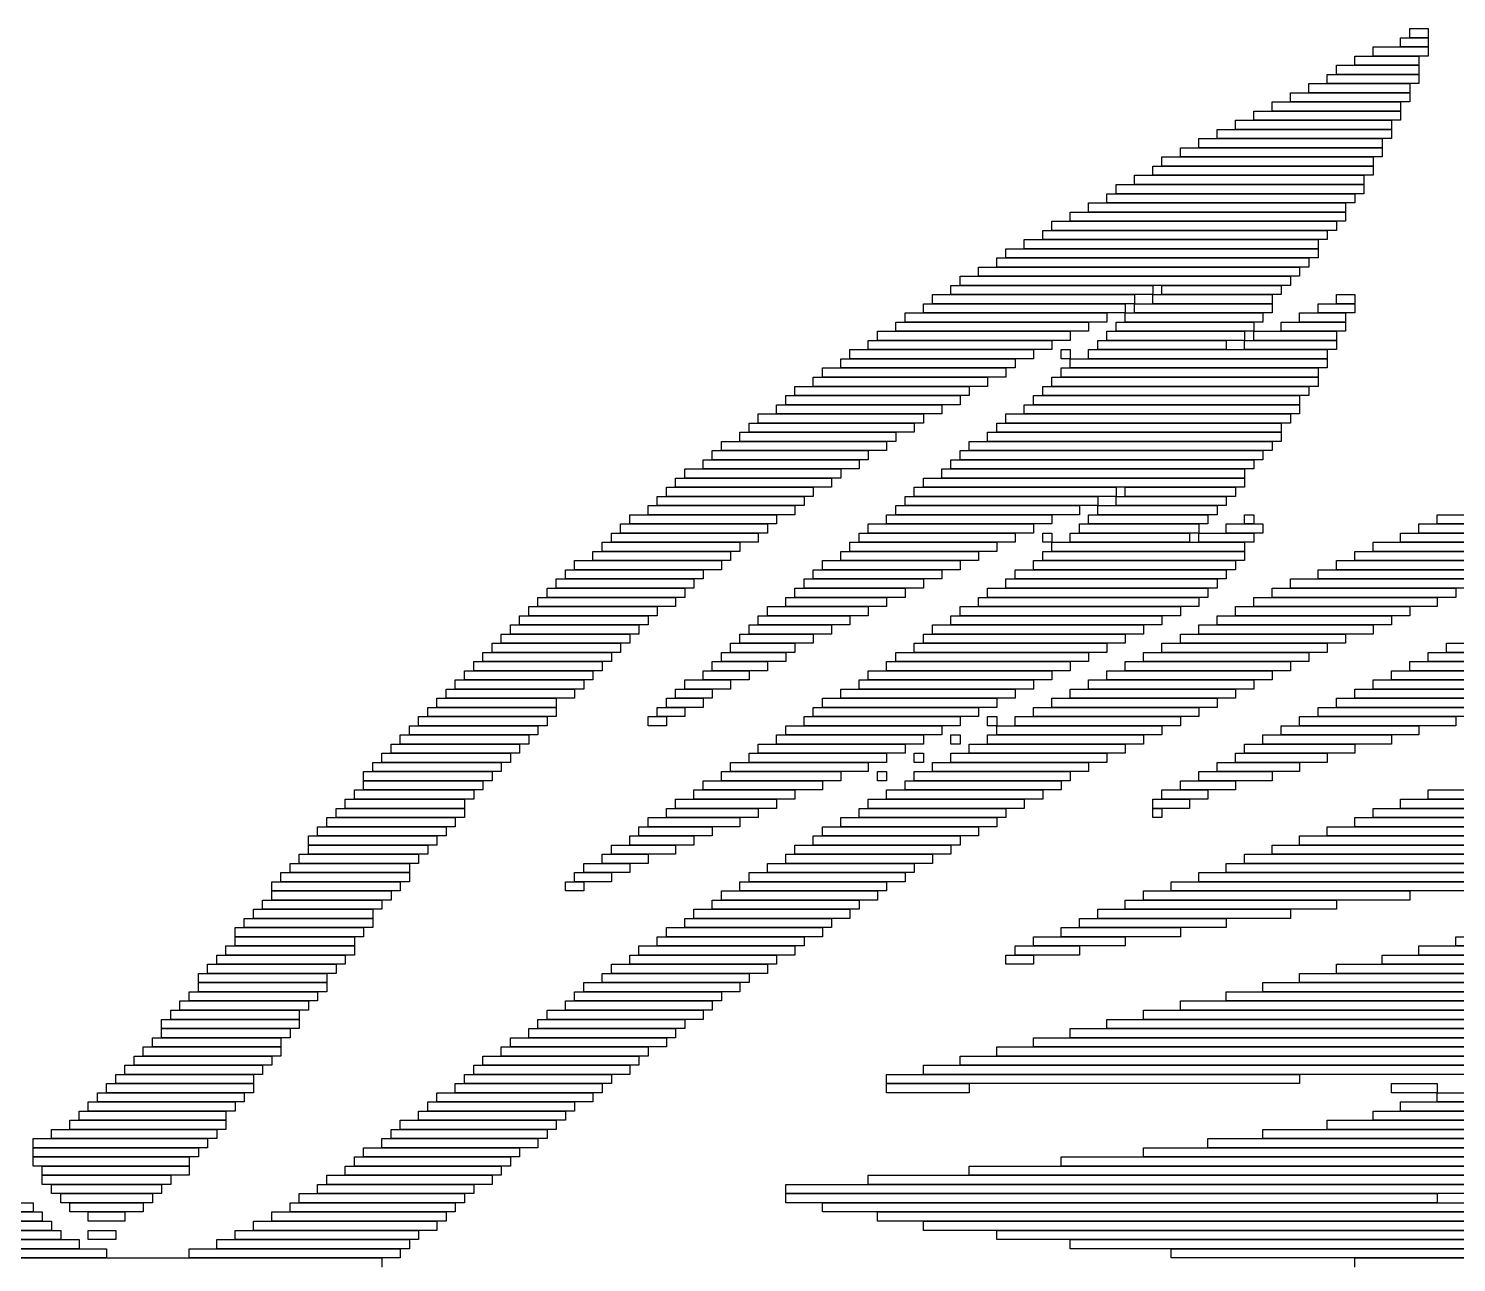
# Model space of a CAD drawing. Extents: x 309 to 714, y 307 to 718.
# Drawn here: x 480.5 to 636.1, y 583.5 to 718 of the extents above; entities that cross this region are included whole.
import ezdxf

# ---------------------------------------------------------------- set-up
doc = ezdxf.new("R2010")
doc.units = 0

msp = doc.modelspace()

# ---------------------------------------------------------------- linework, layer by layer
for p, q in [((631, 718), (633, 718)), ((631, 717), (631, 718)), ((633, 718), (633, 717)), ((627, 716), (633, 716)), ((627, 715), (627, 716)), ((630, 717), (633, 717)), ((630, 716), (630, 717)), ((633, 716), (630, 716)), ((633, 717), (631, 717)), ((633, 717), (633, 716)), ((633, 716), (633, 715)), ((625, 715), (632, 715)), ((625, 714), (625, 715)), ((633, 715), (627, 715)), ((632, 715), (632, 714)), ((622, 713), (632, 713)), ((622, 712), (622, 713)), ((623, 714), (632, 714)), ((623, 713), (623, 714)), ((632, 713), (623, 713)), ((632, 714), (625, 714)), ((632, 714), (632, 713)), ((632, 713), (632, 712)), ((620, 712), (631, 712)), ((620, 711), (620, 712)), ((632, 712), (622, 712)), ((631, 712), (631, 711)), ((616, 710), (630, 710)), ((616, 709), (616, 710)), ((618, 711), (631, 711)), ((618, 710), (618, 711)), ((631, 710), (618, 710)), ((631, 711), (620, 711)), ((630, 710), (630, 709)), ((631, 711), (631, 710)), ((612, 708), (629, 708)), ((612, 707), (612, 708)), ((614, 709), (630, 709)), ((614, 708), (614, 709)), ((630, 708), (614, 708)), ((630, 709), (616, 709)), ((629, 708), (629, 707)), ((630, 709), (630, 708)), ((610, 707), (629, 707)), ((610, 706), (610, 707)), ((629, 707), (612, 707)), ((629, 707), (629, 706)), ((606, 705), (628, 705)), ((606, 704), (606, 705)), ((608, 706), (628, 706)), ((608, 705), (608, 706)), ((628, 705), (608, 705)), ((629, 706), (610, 706)), ((628, 706), (628, 705)), ((628, 705), (628, 704)), ((604, 704), (627, 704)), ((604, 703), (604, 704)), ((628, 704), (606, 704)), ((627, 704), (627, 703)), ((601, 702), (626, 702)), ((601, 701), (601, 702)), ((603, 703), (627, 703)), ((603, 702), (603, 703)), ((627, 702), (603, 702)), ((627, 703), (604, 703)), ((626, 702), (626, 701)), ((627, 703), (627, 702)), ((599, 701), (626, 701)), ((599, 700), (599, 701)), ((626, 701), (601, 701)), ((626, 701), (626, 700)), ((596, 699), (624, 699)), ((596, 698), (596, 699)), ((598, 700), (625, 700)), ((598, 699), (598, 700)), ((625, 699), (598, 699)), ((626, 700), (599, 700)), ((624, 699), (624, 698)), ((625, 700), (625, 699)), ((594, 698), (624, 698)), ((594, 697), (594, 698)), ((624, 698), (596, 698)), ((624, 698), (624, 697)), ((591, 696), (622, 696)), ((591, 695), (591, 696)), ((592, 697), (623, 697)), ((592, 696), (592, 697)), ((623, 696), (592, 696)), ((624, 697), (594, 697)), ((622, 696), (622, 695)), ((623, 697), (623, 696)), ((587, 694), (621, 694)), ((587, 693), (587, 694)), ((589, 695), (621, 695)), ((589, 694), (589, 695)), ((621, 694), (589, 694)), ((622, 695), (591, 695)), ((621, 695), (621, 694)), ((621, 694), (621, 693)), ((586, 693), (620, 693)), ((586, 692), (586, 693)), ((621, 693), (587, 693)), ((620, 693), (620, 692)), ((582, 691), (618, 691)), ((582, 690), (582, 691)), ((584, 692), (619, 692)), ((584, 691), (584, 692)), ((619, 691), (584, 691)), ((620, 692), (586, 692)), ((618, 691), (618, 690)), ((619, 692), (619, 691)), ((581, 690), (603, 690)), ((581, 689), (581, 690)), ((618, 690), (582, 690)), ((603, 690), (603, 689)), ((604, 690), (617, 690)), ((604, 689), (604, 690)), ((617, 690), (617, 689)), ((578, 688), (600, 688)), ((578, 687), (578, 688)), ((579, 689), (601, 689)), ((579, 688), (579, 689)), ((601, 688), (579, 688)), ((603, 689), (581, 689)), ((600, 688), (600, 687)), ((601, 689), (601, 688)), ((601, 688), (616, 688)), ((601, 687), (601, 688)), ((603, 689), (616, 689)), ((603, 688), (603, 689)), ((616, 688), (603, 688)), ((617, 689), (604, 689)), ((616, 689), (616, 688)), ((616, 688), (616, 687)), ((621, 688), (625, 688)), ((621, 687), (621, 688)), ((623, 689), (625, 689)), ((623, 688), (623, 689)), ((625, 688), (623, 688)), ((625, 689), (625, 688)), ((625, 688), (625, 687)), ((576, 687), (598, 687)), ((576, 686), (576, 687)), ((600, 687), (578, 687)), ((598, 687), (598, 686)), ((600, 687), (615, 687)), ((600, 686), (600, 687)), ((616, 687), (601, 687)), ((615, 687), (615, 686)), ((619, 687), (624, 687)), ((619, 686), (619, 687)), ((625, 687), (621, 687)), ((624, 687), (624, 686)), ((573, 685), (594, 685)), ((573, 684), (573, 685)), ((575, 686), (596, 686)), ((575, 685), (575, 686)), ((596, 685), (575, 685)), ((598, 686), (576, 686)), ((594, 685), (594, 684)), ((596, 686), (596, 685)), ((598, 685), (613, 685)), ((598, 684), (598, 685)), ((599, 686), (614, 686)), ((599, 685), (599, 686)), ((614, 685), (599, 685)), ((615, 686), (600, 686)), ((613, 685), (613, 684)), ((614, 686), (614, 685)), ((614, 685), (623, 685)), ((614, 684), (614, 685)), ((617, 686), (624, 686)), ((617, 685), (617, 686)), ((624, 685), (617, 685)), ((624, 686), (619, 686)), ((623, 685), (623, 684)), ((624, 686), (624, 685)), ((572, 684), (592, 684)), ((572, 683), (572, 684)), ((594, 684), (573, 684)), ((592, 684), (592, 683)), ((597, 684), (611, 684)), ((597, 683), (597, 684)), ((613, 684), (598, 684)), ((611, 684), (611, 683)), ((613, 684), (623, 684)), ((613, 683), (613, 684)), ((623, 684), (614, 684)), ((623, 684), (623, 683)), ((569, 682), (588, 682)), ((569, 681), (569, 682)), ((570, 683), (590, 683)), ((570, 682), (570, 683)), ((590, 682), (570, 682)), ((592, 683), (572, 683)), ((588, 682), (588, 681)), ((590, 683), (590, 682)), ((593, 683), (594, 683)), ((593, 682), (593, 683)), ((594, 682), (593, 682)), ((594, 683), (594, 682)), ((594, 682), (622, 682)), ((594, 681), (594, 682)), ((596, 683), (622, 683)), ((596, 682), (596, 683)), ((622, 682), (596, 682)), ((611, 683), (597, 683)), ((623, 683), (613, 683)), ((622, 683), (622, 682)), ((622, 682), (622, 681)), ((566, 680), (585, 680)), ((566, 679), (566, 680)), ((567, 681), (587, 681)), ((567, 680), (567, 681)), ((587, 680), (567, 680)), ((588, 681), (569, 681)), ((585, 680), (585, 679)), ((587, 681), (587, 680)), ((592, 680), (621, 680)), ((592, 679), (592, 680)), ((593, 681), (621, 681)), ((593, 680), (593, 681)), ((621, 680), (593, 680)), ((622, 681), (594, 681)), ((621, 681), (621, 680)), ((621, 680), (621, 679)), ((564, 679), (583, 679)), ((564, 678), (564, 679)), ((585, 679), (566, 679)), ((583, 679), (583, 678)), ((591, 679), (620, 679)), ((591, 678), (591, 679)), ((621, 679), (592, 679)), ((620, 679), (620, 678)), ((562, 677), (580, 677)), ((562, 676), (562, 677)), ((563, 678), (582, 678)), ((563, 677), (563, 678)), ((582, 677), (563, 677)), ((583, 678), (564, 678)), ((580, 677), (580, 676)), ((582, 678), (582, 677)), ((589, 677), (619, 677)), ((589, 676), (589, 677)), ((590, 678), (619, 678)), ((590, 677), (590, 678)), ((619, 677), (590, 677)), ((620, 678), (591, 678)), ((619, 678), (619, 677)), ((619, 677), (619, 676)), ((560, 676), (578, 676)), ((560, 675), (560, 676)), ((580, 676), (562, 676)), ((578, 676), (578, 675)), ((587, 676), (618, 676)), ((587, 675), (587, 676)), ((619, 676), (589, 676)), ((618, 676), (618, 675)), ((558, 674), (575, 674)), ((558, 673), (558, 674)), ((559, 675), (577, 675)), ((559, 674), (559, 675)), ((577, 674), (559, 674)), ((578, 675), (560, 675)), ((575, 674), (575, 673)), ((577, 675), (577, 674)), ((585, 674), (617, 674)), ((585, 673), (585, 674)), ((586, 675), (617, 675)), ((586, 674), (586, 675)), ((617, 674), (586, 674)), ((618, 675), (587, 675)), ((617, 675), (617, 674)), ((617, 674), (617, 673)), ((556, 673), (574, 673)), ((556, 672), (556, 673)), ((575, 673), (558, 673)), ((574, 673), (574, 672)), ((583, 673), (616, 673)), ((583, 672), (583, 673)), ((617, 673), (585, 673)), ((616, 673), (616, 672)), ((554, 671), (571, 671)), ((554, 670), (554, 671)), ((555, 672), (572, 672)), ((555, 671), (555, 672)), ((572, 671), (555, 671)), ((574, 672), (556, 672)), ((571, 671), (571, 670)), ((572, 672), (572, 671)), ((581, 671), (614, 671)), ((581, 670), (581, 671)), ((582, 672), (615, 672)), ((582, 671), (582, 672)), ((615, 671), (582, 671)), ((616, 672), (583, 672)), ((614, 671), (614, 670)), ((615, 672), (615, 671)), ((552, 670), (569, 670)), ((552, 669), (552, 670)), ((571, 670), (554, 670)), ((569, 670), (569, 669)), ((580, 670), (613, 670)), ((580, 669), (580, 670)), ((614, 670), (581, 670)), ((613, 670), (613, 669)), ((550, 668), (566, 668)), ((550, 667), (550, 668)), ((551, 669), (568, 669)), ((551, 668), (551, 669)), ((568, 668), (551, 668)), ((569, 669), (552, 669)), ((566, 668), (566, 667)), ((568, 669), (568, 668)), ((577, 668), (599, 668)), ((577, 667), (577, 668)), ((578, 669), (613, 669)), ((578, 668), (578, 669)), ((613, 668), (578, 668)), ((613, 669), (580, 669)), ((599, 668), (599, 667)), ((600, 668), (612, 668)), ((600, 667), (600, 668)), ((612, 668), (612, 667)), ((613, 669), (613, 668)), ((548, 666), (564, 666)), ((548, 665), (548, 666)), ((549, 667), (565, 667)), ((549, 666), (549, 667)), ((565, 666), (549, 666)), ((566, 667), (550, 667)), ((564, 666), (564, 665)), ((565, 667), (565, 666)), ((575, 666), (595, 666)), ((575, 665), (575, 666)), ((576, 667), (597, 667)), ((576, 666), (576, 667)), ((597, 666), (576, 666)), ((599, 667), (577, 667)), ((595, 666), (595, 665)), ((597, 667), (597, 666)), ((597, 666), (610, 666)), ((597, 665), (597, 666)), ((599, 667), (611, 667)), ((599, 666), (599, 667)), ((611, 666), (599, 666)), ((612, 667), (600, 667)), ((610, 666), (610, 665)), ((611, 667), (611, 666)), ((546, 665), (562, 665)), ((546, 664), (546, 665)), ((564, 665), (548, 665)), ((562, 665), (562, 664)), ((574, 665), (592, 665)), ((574, 664), (574, 665)), ((595, 665), (575, 665)), ((592, 665), (592, 664)), ((596, 665), (609, 665)), ((596, 664), (596, 665)), ((610, 665), (597, 665)), ((609, 665), (609, 664)), ((613, 665), (614, 665)), ((613, 664), (613, 665)), ((614, 665), (614, 664)), ((634, 665), (657, 665)), ((634, 664), (634, 665)), ((544, 663), (560, 663)), ((544, 662), (544, 663)), ((545, 664), (561, 664)), ((545, 663), (545, 664)), ((561, 663), (545, 663)), ((562, 664), (546, 664)), ((560, 663), (560, 662)), ((561, 664), (561, 663)), ((571, 663), (588, 663)), ((571, 662), (571, 663)), ((572, 664), (590, 664)), ((572, 663), (572, 664)), ((590, 663), (572, 663)), ((592, 664), (574, 664)), ((588, 663), (588, 662)), ((590, 664), (590, 663)), ((591, 663), (592, 663)), ((591, 662), (591, 663)), ((592, 663), (592, 662)), ((594, 663), (607, 663)), ((594, 662), (594, 663)), ((595, 664), (608, 664)), ((595, 663), (595, 664)), ((608, 663), (595, 663)), ((609, 664), (596, 664)), ((607, 663), (607, 662)), ((608, 664), (608, 663)), ((608, 663), (614, 663)), ((608, 662), (608, 663)), ((611, 664), (615, 664)), ((611, 663), (611, 664)), ((615, 663), (611, 663)), ((614, 664), (613, 664)), ((614, 663), (614, 662)), ((615, 664), (615, 663)), ((630, 663), (651, 663)), ((630, 662), (630, 663)), ((632, 664), (654, 664)), ((632, 663), (632, 664)), ((654, 663), (632, 663)), ((657, 664), (634, 664)), ((543, 662), (558, 662)), ((543, 661), (543, 662)), ((560, 662), (544, 662)), ((558, 662), (558, 661)), ((570, 662), (586, 662)), ((570, 661), (570, 662)), ((588, 662), (571, 662)), ((586, 662), (586, 661)), ((592, 662), (591, 662)), ((592, 662), (613, 662)), ((592, 661), (592, 662)), ((607, 662), (594, 662)), ((614, 662), (608, 662)), ((613, 662), (613, 661)), ((627, 662), (648, 662)), ((627, 661), (627, 662)), ((651, 662), (630, 662)), ((540, 660), (556, 660)), ((540, 659), (540, 660)), ((542, 661), (557, 661)), ((542, 660), (542, 661)), ((557, 660), (542, 660)), ((558, 661), (543, 661)), ((556, 660), (556, 659)), ((557, 661), (557, 660)), ((567, 660), (582, 660)), ((567, 659), (567, 660)), ((569, 661), (584, 661)), ((569, 660), (569, 661)), ((584, 660), (569, 660)), ((586, 661), (570, 661)), ((582, 660), (582, 659)), ((584, 661), (584, 660)), ((590, 660), (612, 660)), ((590, 659), (590, 660)), ((591, 661), (613, 661)), ((591, 660), (591, 661)), ((613, 660), (591, 660)), ((613, 661), (592, 661)), ((612, 660), (612, 659)), ((613, 661), (613, 660)), ((623, 660), (643, 660)), ((623, 659), (623, 660)), ((625, 661), (646, 661)), ((625, 660), (625, 661)), ((646, 660), (625, 660)), ((648, 661), (627, 661)), ((539, 659), (554, 659)), ((539, 658), (539, 659)), ((556, 659), (540, 659)), ((554, 659), (554, 658)), ((566, 659), (580, 659)), ((566, 658), (566, 659)), ((582, 659), (567, 659)), ((580, 659), (580, 658)), ((588, 659), (611, 659)), ((588, 658), (588, 659)), ((612, 659), (590, 659)), ((611, 659), (611, 658)), ((621, 659), (641, 659)), ((621, 658), (621, 659)), ((643, 659), (623, 659)), ((537, 657), (552, 657)), ((537, 656), (537, 657)), ((538, 658), (553, 658)), ((538, 657), (538, 658)), ((553, 657), (538, 657)), ((554, 658), (539, 658)), ((552, 657), (552, 656)), ((553, 658), (553, 657)), ((564, 657), (576, 657)), ((564, 656), (564, 657)), ((565, 658), (578, 658)), ((565, 657), (565, 658)), ((578, 657), (565, 657)), ((580, 658), (566, 658)), ((576, 657), (576, 656)), ((578, 658), (578, 657)), ((585, 657), (609, 657)), ((585, 656), (585, 657)), ((587, 658), (610, 658)), ((587, 657), (587, 658)), ((610, 657), (587, 657)), ((611, 658), (588, 658)), ((609, 657), (609, 656)), ((610, 658), (610, 657)), ((616, 657), (636, 657)), ((616, 656), (616, 657)), ((618, 658), (638, 658)), ((618, 657), (618, 658)), ((638, 657), (618, 657)), ((641, 658), (621, 658)), ((636, 657), (636, 656)), ((536, 656), (551, 656)), ((536, 655), (536, 656)), ((552, 656), (537, 656)), ((551, 656), (551, 655)), ((563, 656), (574, 656)), ((563, 655), (563, 656)), ((576, 656), (564, 656)), ((574, 656), (574, 655)), ((584, 656), (608, 656)), ((584, 655), (584, 656)), ((609, 656), (585, 656)), ((608, 656), (608, 655)), ((614, 656), (634, 656)), ((614, 655), (614, 656)), ((636, 656), (616, 656)), ((634, 656), (634, 655)), ((534, 654), (548, 654)), ((534, 653), (534, 654)), ((535, 655), (549, 655)), ((535, 654), (535, 655)), ((549, 654), (535, 654)), ((551, 655), (536, 655)), ((548, 654), (548, 653)), ((549, 655), (549, 654)), ((560, 654), (570, 654)), ((560, 653), (560, 654)), ((561, 655), (572, 655)), ((561, 654), (561, 655)), ((572, 654), (561, 654)), ((574, 655), (563, 655)), ((570, 654), (570, 653)), ((572, 655), (572, 654)), ((581, 654), (604, 654)), ((581, 653), (581, 654)), ((582, 655), (606, 655)), ((582, 654), (582, 655)), ((606, 654), (582, 654)), ((608, 655), (584, 655)), ((604, 654), (604, 653)), ((606, 655), (606, 654)), ((610, 654), (629, 654)), ((610, 653), (610, 654)), ((612, 655), (631, 655)), ((612, 654), (612, 655)), ((631, 654), (612, 654)), ((634, 655), (614, 655)), ((629, 654), (629, 653)), ((631, 655), (631, 654)), ((532, 652), (546, 652)), ((532, 651), (532, 652)), ((533, 653), (547, 653)), ((533, 652), (533, 653)), ((547, 652), (533, 652)), ((548, 653), (534, 653)), ((546, 652), (546, 651)), ((547, 653), (547, 652)), ((558, 652), (566, 652)), ((558, 651), (558, 652)), ((559, 653), (568, 653)), ((559, 652), (559, 653)), ((568, 652), (559, 652)), ((570, 653), (560, 653)), ((566, 652), (566, 651)), ((568, 653), (568, 652)), ((578, 652), (600, 652)), ((578, 651), (578, 652)), ((579, 653), (602, 653)), ((579, 652), (579, 653)), ((602, 652), (579, 652)), ((604, 653), (581, 653)), ((600, 652), (600, 651)), ((602, 653), (602, 652)), ((606, 652), (624, 652)), ((606, 651), (606, 652)), ((608, 653), (627, 653)), ((608, 652), (608, 653)), ((627, 652), (608, 652)), ((629, 653), (610, 653)), ((624, 652), (624, 651)), ((627, 653), (627, 652)), ((531, 651), (545, 651)), ((531, 650), (531, 651)), ((546, 651), (532, 651)), ((545, 651), (545, 650)), ((557, 651), (564, 651)), ((557, 650), (557, 651)), ((566, 651), (558, 651)), ((564, 651), (564, 650)), ((577, 651), (598, 651)), ((577, 650), (577, 651)), ((600, 651), (578, 651)), ((598, 651), (598, 650)), ((604, 651), (622, 651)), ((604, 650), (604, 651)), ((624, 651), (606, 651)), ((622, 651), (622, 650)), ((635, 651), (672, 651)), ((635, 650), (635, 651)), ((529, 649), (543, 649)), ((529, 648), (529, 649)), ((530, 650), (544, 650)), ((530, 649), (530, 650)), ((544, 649), (530, 649)), ((545, 650), (531, 650)), ((543, 649), (543, 648)), ((544, 650), (544, 649)), ((555, 649), (561, 649)), ((555, 648), (555, 649)), ((556, 650), (563, 650)), ((556, 649), (556, 650)), ((563, 649), (556, 649)), ((564, 650), (557, 650)), ((561, 649), (561, 648)), ((563, 650), (563, 649)), ((574, 649), (594, 649)), ((574, 648), (574, 649)), ((575, 650), (596, 650)), ((575, 649), (575, 650)), ((596, 649), (575, 649)), ((598, 650), (577, 650)), ((594, 649), (594, 648)), ((596, 650), (596, 649)), ((600, 649), (618, 649)), ((600, 648), (600, 649)), ((602, 650), (620, 650)), ((602, 649), (602, 650)), ((620, 649), (602, 649)), ((622, 650), (604, 650)), ((618, 649), (618, 648)), ((620, 650), (620, 649)), ((631, 649), (662, 649)), ((631, 648), (631, 649)), ((633, 650), (667, 650)), ((633, 649), (633, 650)), ((667, 649), (633, 649)), ((672, 650), (635, 650)), ((528, 648), (542, 648)), ((528, 647), (528, 648)), ((543, 648), (529, 648)), ((542, 648), (542, 647)), ((554, 648), (559, 648)), ((554, 647), (554, 648)), ((561, 648), (555, 648)), ((559, 648), (559, 647)), ((572, 648), (592, 648)), ((572, 647), (572, 648)), ((594, 648), (574, 648)), ((592, 648), (592, 647)), ((598, 648), (616, 648)), ((598, 647), (598, 648)), ((618, 648), (600, 648)), ((616, 648), (616, 647)), ((629, 648), (657, 648)), ((629, 647), (629, 648)), ((662, 648), (631, 648)), ((526, 646), (540, 646)), ((526, 645), (526, 646)), ((527, 647), (541, 647)), ((527, 646), (527, 647)), ((541, 646), (527, 646)), ((542, 647), (528, 647)), ((540, 646), (540, 645)), ((541, 647), (541, 646)), ((551, 646), (555, 646)), ((551, 645), (551, 646)), ((552, 647), (557, 647)), ((552, 646), (552, 647)), ((557, 646), (552, 646)), ((559, 647), (554, 647)), ((555, 646), (555, 645)), ((557, 647), (557, 646)), ((569, 646), (588, 646)), ((569, 645), (569, 646)), ((571, 647), (590, 647)), ((571, 646), (571, 647)), ((590, 646), (571, 646)), ((592, 647), (572, 647)), ((588, 646), (588, 645)), ((590, 647), (590, 646)), ((594, 646), (612, 646)), ((594, 645), (594, 646)), ((596, 647), (614, 647)), ((596, 646), (596, 647)), ((614, 646), (596, 646)), ((616, 647), (598, 647)), ((612, 646), (612, 645)), ((614, 647), (614, 646)), ((625, 646), (648, 646)), ((625, 645), (625, 646)), ((627, 647), (652, 647)), ((627, 646), (627, 647)), ((652, 646), (627, 646)), ((657, 647), (629, 647)), ((525, 645), (538, 645)), ((525, 644), (525, 645)), ((540, 645), (526, 645)), ((538, 645), (538, 644)), ((550, 645), (554, 645)), ((550, 644), (550, 645)), ((555, 645), (551, 645)), ((554, 645), (554, 644)), ((567, 645), (586, 645)), ((567, 644), (567, 645)), ((588, 645), (569, 645)), ((586, 645), (586, 644)), ((592, 645), (610, 645)), ((592, 644), (592, 645)), ((612, 645), (594, 645)), ((610, 645), (610, 644)), ((623, 645), (644, 645)), ((623, 644), (623, 645)), ((648, 645), (625, 645)), ((523, 643), (537, 643)), ((523, 642), (523, 643)), ((524, 644), (538, 644)), ((524, 643), (524, 644)), ((538, 643), (524, 643)), ((538, 644), (525, 644)), ((537, 643), (537, 642)), ((538, 644), (538, 643)), ((548, 643), (550, 643)), ((548, 642), (548, 643)), ((549, 644), (552, 644)), ((549, 643), (549, 644)), ((552, 643), (549, 643)), ((554, 644), (550, 644)), ((550, 643), (550, 642)), ((552, 644), (552, 643)), ((565, 643), (582, 643)), ((565, 642), (565, 643)), ((566, 644), (584, 644)), ((566, 643), (566, 644)), ((584, 643), (566, 643)), ((586, 644), (567, 644)), ((582, 643), (582, 642)), ((584, 644), (584, 643)), ((585, 643), (586, 643)), ((585, 642), (585, 643)), ((586, 643), (586, 642)), ((588, 643), (606, 643)), ((588, 642), (588, 643)), ((590, 644), (608, 644)), ((590, 643), (590, 644)), ((608, 643), (590, 643)), ((610, 644), (592, 644)), ((606, 643), (606, 642)), ((608, 644), (608, 643)), ((619, 643), (636, 643)), ((619, 642), (619, 643)), ((621, 644), (640, 644)), ((621, 643), (621, 644)), ((640, 643), (621, 643)), ((644, 644), (623, 644)), ((636, 643), (636, 642)), ((522, 642), (536, 642)), ((522, 641), (522, 642)), ((537, 642), (523, 642)), ((536, 642), (536, 641)), ((550, 642), (548, 642)), ((563, 642), (580, 642)), ((563, 641), (563, 642)), ((582, 642), (565, 642)), ((580, 642), (580, 641)), ((586, 642), (585, 642)), ((586, 642), (604, 642)), ((586, 641), (586, 642)), ((606, 642), (588, 642)), ((604, 642), (604, 641)), ((617, 642), (632, 642)), ((617, 641), (617, 642)), ((636, 642), (619, 642)), ((632, 642), (632, 641)), ((520, 640), (534, 640)), ((520, 639), (520, 640)), ((521, 641), (535, 641)), ((521, 640), (521, 641)), ((535, 640), (521, 640)), ((536, 641), (522, 641)), ((534, 640), (534, 639)), ((535, 641), (535, 640)), ((560, 640), (576, 640)), ((560, 639), (560, 640)), ((562, 641), (578, 641)), ((562, 640), (562, 641)), ((578, 640), (562, 640)), ((580, 641), (563, 641)), ((576, 640), (576, 639)), ((578, 641), (578, 640)), ((581, 641), (582, 641)), ((581, 640), (581, 641)), ((582, 640), (581, 640)), ((582, 641), (582, 640)), ((583, 640), (600, 640)), ((583, 639), (583, 640)), ((585, 641), (602, 641)), ((585, 640), (585, 641)), ((602, 640), (585, 640)), ((604, 641), (586, 641)), ((600, 640), (600, 639)), ((602, 641), (602, 640)), ((613, 640), (625, 640)), ((613, 639), (613, 640)), ((615, 641), (629, 641)), ((615, 640), (615, 641)), ((629, 640), (615, 640)), ((632, 641), (617, 641)), ((625, 640), (625, 639)), ((629, 641), (629, 640)), ((518, 638), (532, 638)), ((518, 637), (518, 638)), ((519, 639), (533, 639)), ((519, 638), (519, 639)), ((533, 638), (519, 638)), ((534, 639), (520, 639)), ((532, 638), (532, 637)), ((533, 639), (533, 638)), ((557, 638), (572, 638)), ((557, 637), (557, 638)), ((559, 639), (574, 639)), ((559, 638), (559, 639)), ((574, 638), (559, 638)), ((576, 639), (560, 639)), ((572, 638), (572, 637)), ((574, 639), (574, 638)), ((577, 639), (578, 639)), ((577, 638), (577, 639)), ((578, 638), (577, 638)), ((578, 639), (578, 638)), ((579, 638), (596, 638)), ((579, 637), (579, 638)), ((581, 639), (598, 639)), ((581, 638), (581, 639)), ((598, 638), (581, 638)), ((600, 639), (583, 639)), ((596, 638), (596, 637)), ((598, 639), (598, 638)), ((610, 638), (619, 638)), ((610, 637), (610, 638)), ((612, 639), (622, 639)), ((612, 638), (612, 639)), ((622, 638), (612, 638)), ((625, 639), (613, 639)), ((619, 638), (619, 637)), ((622, 639), (622, 638)), ((517, 637), (531, 637)), ((517, 636), (517, 637)), ((532, 637), (518, 637)), ((531, 637), (531, 636)), ((556, 637), (569, 637)), ((556, 636), (556, 637)), ((572, 637), (557, 637)), ((569, 637), (569, 636)), ((573, 637), (574, 637)), ((573, 636), (573, 637)), ((574, 637), (574, 636)), ((577, 637), (594, 637)), ((577, 636), (577, 637)), ((596, 637), (579, 637)), ((594, 637), (594, 636)), ((608, 637), (616, 637)), ((608, 636), (608, 637)), ((619, 637), (610, 637)), ((616, 637), (616, 636)), ((516, 635), (529, 635)), ((516, 634), (516, 635)), ((531, 636), (517, 636)), ((517, 636), (530, 636)), ((517, 635), (517, 636)), ((530, 635), (517, 635)), ((529, 635), (529, 634)), ((530, 636), (530, 635)), ((553, 635), (564, 635)), ((553, 634), (553, 635)), ((554, 636), (567, 636)), ((554, 635), (554, 636)), ((567, 635), (554, 635)), ((569, 636), (556, 636)), ((564, 635), (564, 634)), ((567, 636), (567, 635)), ((574, 636), (573, 636)), ((574, 635), (591, 635)), ((574, 634), (574, 635)), ((576, 636), (593, 636)), ((576, 635), (576, 636)), ((593, 635), (576, 635)), ((594, 636), (577, 636)), ((591, 635), (591, 634)), ((593, 636), (593, 635)), ((604, 635), (609, 635)), ((604, 634), (604, 635)), ((606, 636), (612, 636)), ((606, 635), (606, 636)), ((612, 635), (606, 635)), ((616, 636), (608, 636)), ((609, 635), (609, 634)), ((612, 636), (612, 635)), ((633, 635), (684, 635)), ((633, 634), (633, 635)), ((515, 634), (528, 634)), ((515, 633), (515, 634)), ((529, 634), (516, 634)), ((528, 634), (528, 633)), ((551, 634), (562, 634)), ((551, 633), (551, 634)), ((564, 634), (553, 634)), ((562, 634), (562, 633)), ((572, 634), (589, 634)), ((572, 633), (572, 634)), ((591, 634), (574, 634)), ((589, 634), (589, 633)), ((603, 634), (607, 634)), ((603, 633), (603, 634)), ((609, 634), (604, 634)), ((607, 634), (607, 633)), ((630, 634), (684, 634)), ((630, 633), (630, 634)), ((684, 634), (633, 634)), ((513, 632), (527, 632)), ((513, 631), (513, 632)), ((514, 633), (528, 633)), ((514, 632), (514, 633)), ((528, 632), (514, 632)), ((528, 633), (515, 633)), ((527, 632), (527, 631)), ((528, 633), (528, 632)), ((548, 632), (558, 632)), ((548, 631), (548, 632)), ((550, 633), (560, 633)), ((550, 632), (550, 633)), ((560, 632), (550, 632)), ((562, 633), (551, 633)), ((558, 632), (558, 631)), ((560, 633), (560, 632)), ((569, 632), (586, 632)), ((569, 631), (569, 632)), ((571, 633), (587, 633)), ((571, 632), (571, 633)), ((587, 632), (571, 632)), ((589, 633), (572, 633)), ((586, 632), (586, 631)), ((587, 633), (587, 632)), ((607, 633), (603, 633)), ((603, 633), (604, 633)), ((603, 632), (603, 633)), ((604, 632), (603, 632)), ((604, 633), (604, 632)), ((625, 632), (682, 632)), ((625, 631), (625, 632)), ((627, 633), (683, 633)), ((627, 632), (627, 633)), ((683, 632), (627, 632)), ((684, 633), (630, 633)), ((512, 631), (526, 631)), ((512, 630), (512, 631)), ((527, 631), (513, 631)), ((526, 631), (526, 630)), ((547, 631), (555, 631)), ((547, 630), (547, 631)), ((558, 631), (548, 631)), ((555, 631), (555, 630)), ((567, 631), (584, 631)), ((567, 630), (567, 631)), ((586, 631), (569, 631)), ((584, 631), (584, 630)), ((622, 631), (681, 631)), ((622, 630), (622, 631)), ((682, 631), (625, 631)), ((511, 630), (525, 630)), ((511, 629), (511, 630)), ((525, 629), (511, 629)), ((511, 629), (524, 629)), ((511, 628), (511, 629)), ((526, 630), (512, 630)), ((524, 629), (524, 628)), ((525, 630), (525, 629)), ((544, 629), (551, 629)), ((544, 628), (544, 629)), ((546, 630), (553, 630)), ((546, 629), (546, 630)), ((553, 629), (546, 629)), ((555, 630), (547, 630)), ((551, 629), (551, 628)), ((553, 630), (553, 629)), ((564, 629), (581, 629)), ((564, 628), (564, 629)), ((566, 630), (582, 630)), ((566, 629), (566, 630)), ((582, 629), (566, 629)), ((584, 630), (567, 630)), ((581, 629), (581, 628)), ((582, 630), (582, 629)), ((616, 629), (679, 629)), ((616, 628), (616, 629)), ((619, 630), (680, 630)), ((619, 629), (619, 630)), ((680, 629), (619, 629)), ((681, 630), (622, 630)), ((510, 628), (523, 628)), ((510, 627), (510, 628)), ((524, 628), (511, 628)), ((523, 628), (523, 627)), ((543, 628), (548, 628)), ((543, 627), (543, 628)), ((551, 628), (544, 628)), ((548, 628), (548, 627)), ((563, 628), (579, 628)), ((563, 627), (563, 628)), ((581, 628), (564, 628)), ((579, 628), (579, 627)), ((613, 628), (678, 628)), ((613, 627), (613, 628)), ((679, 628), (616, 628)), ((508, 626), (522, 626)), ((508, 625), (508, 626)), ((509, 627), (522, 627)), ((509, 626), (509, 627)), ((522, 626), (509, 626)), ((523, 627), (510, 627)), ((522, 627), (522, 626)), ((522, 626), (522, 625)), ((540, 626), (544, 626)), ((540, 625), (540, 626)), ((541, 627), (546, 627)), ((541, 626), (541, 627)), ((546, 626), (541, 626)), ((548, 627), (543, 627)), ((544, 626), (544, 625)), ((546, 627), (546, 626)), ((559, 626), (576, 626)), ((559, 625), (559, 626)), ((561, 627), (577, 627)), ((561, 626), (561, 627)), ((577, 626), (561, 626)), ((579, 627), (563, 627)), ((576, 626), (576, 625)), ((577, 627), (577, 626)), ((608, 626), (648, 626)), ((608, 625), (608, 626)), ((611, 627), (655, 627)), ((611, 626), (611, 627)), ((655, 626), (611, 626)), ((678, 627), (613, 627)), ((507, 625), (521, 625)), ((507, 624), (507, 625)), ((521, 624), (507, 624)), ((507, 624), (520, 624)), ((507, 623), (507, 624)), ((522, 625), (508, 625)), ((520, 624), (520, 623)), ((521, 625), (521, 624)), ((539, 625), (541, 625)), ((539, 624), (539, 625)), ((541, 624), (539, 624)), ((544, 625), (540, 625)), ((541, 625), (541, 624)), ((556, 624), (573, 624)), ((556, 623), (556, 624)), ((558, 625), (574, 625)), ((558, 624), (558, 625)), ((574, 624), (558, 624)), ((576, 625), (559, 625)), ((573, 624), (573, 623)), ((574, 625), (574, 624)), ((602, 624), (631, 624)), ((602, 623), (602, 624)), ((605, 625), (639, 625)), ((605, 624), (605, 625)), ((639, 624), (605, 624)), ((648, 625), (608, 625)), ((631, 624), (631, 623)), ((506, 623), (519, 623)), ((506, 622), (506, 623)), ((520, 623), (507, 623)), ((519, 623), (519, 622)), ((555, 623), (571, 623)), ((555, 622), (555, 623)), ((573, 623), (556, 623)), ((571, 623), (571, 622)), ((600, 623), (623, 623)), ((600, 622), (600, 623)), ((631, 623), (602, 623)), ((623, 623), (623, 622)), ((504, 621), (518, 621)), ((504, 620), (504, 621)), ((505, 622), (518, 622)), ((505, 621), (505, 622)), ((518, 621), (505, 621)), ((519, 622), (506, 622)), ((518, 622), (518, 621)), ((518, 621), (518, 620)), ((552, 621), (568, 621)), ((552, 620), (552, 621)), ((553, 622), (570, 622)), ((553, 621), (553, 622)), ((570, 621), (553, 621)), ((571, 622), (555, 622)), ((568, 621), (568, 620)), ((570, 622), (570, 621)), ((595, 621), (611, 621)), ((595, 620), (595, 621)), ((597, 622), (618, 622)), ((597, 621), (597, 622)), ((618, 621), (597, 621)), ((623, 622), (600, 622)), ((611, 621), (611, 620)), ((618, 622), (618, 621)), ((503, 620), (517, 620)), ((503, 619), (503, 620)), ((518, 620), (504, 620)), ((517, 620), (517, 619)), ((550, 620), (567, 620)), ((550, 619), (550, 620)), ((568, 620), (552, 620)), ((567, 620), (567, 619)), ((593, 620), (606, 620)), ((593, 619), (593, 620)), ((611, 620), (595, 620)), ((606, 620), (606, 619)), ((502, 618), (516, 618)), ((502, 617), (502, 618)), ((517, 619), (503, 619)), ((503, 619), (516, 619)), ((503, 618), (503, 619)), ((516, 618), (503, 618)), ((516, 619), (516, 618)), ((516, 618), (516, 617)), ((547, 618), (564, 618)), ((547, 617), (547, 618)), ((549, 619), (565, 619)), ((549, 618), (549, 619)), ((565, 618), (549, 618)), ((567, 619), (550, 619)), ((564, 618), (564, 617)), ((565, 619), (565, 618)), ((588, 618), (595, 618)), ((588, 617), (588, 618)), ((590, 619), (600, 619)), ((590, 618), (590, 619)), ((600, 618), (590, 618)), ((606, 619), (593, 619)), ((595, 618), (595, 617)), ((600, 619), (600, 618)), ((632, 618), (664, 618)), ((632, 617), (632, 618)), ((636, 619), (666, 619)), ((636, 618), (636, 619)), ((666, 618), (636, 618)), ((501, 617), (515, 617)), ((501, 616), (501, 617)), ((516, 617), (502, 617)), ((515, 617), (515, 616)), ((546, 617), (562, 617)), ((546, 616), (546, 617)), ((564, 617), (547, 617)), ((562, 617), (562, 616)), ((587, 617), (590, 617)), ((587, 616), (587, 617)), ((595, 617), (588, 617)), ((590, 617), (590, 616)), ((628, 617), (662, 617)), ((628, 616), (628, 617)), ((664, 617), (632, 617)), ((499, 615), (513, 615)), ((499, 614), (499, 615)), ((500, 616), (514, 616)), ((500, 615), (500, 616)), ((514, 615), (500, 615)), ((515, 616), (501, 616)), ((513, 615), (513, 614)), ((514, 616), (514, 615)), ((543, 615), (559, 615)), ((543, 614), (543, 615)), ((544, 616), (561, 616)), ((544, 615), (544, 616)), ((561, 615), (544, 615)), ((562, 616), (546, 616)), ((559, 615), (559, 614)), ((561, 616), (561, 615)), ((590, 616), (587, 616)), ((619, 615), (658, 615)), ((619, 614), (619, 615)), ((623, 616), (660, 616)), ((623, 615), (623, 616)), ((660, 615), (623, 615)), ((662, 616), (628, 616)), ((498, 613), (512, 613)), ((498, 612), (498, 613)), ((513, 614), (499, 614)), ((499, 614), (513, 614)), ((499, 613), (499, 614)), ((513, 613), (499, 613)), ((512, 613), (512, 612)), ((513, 614), (513, 613)), ((540, 613), (556, 613)), ((540, 612), (540, 613)), ((541, 614), (558, 614)), ((541, 613), (541, 614)), ((558, 613), (541, 613)), ((559, 614), (543, 614)), ((556, 613), (556, 612)), ((558, 614), (558, 613)), ((611, 613), (652, 613)), ((611, 612), (611, 613)), ((615, 614), (655, 614)), ((615, 613), (615, 614)), ((655, 613), (615, 613)), ((658, 614), (619, 614)), ((497, 612), (511, 612)), ((497, 611), (497, 612)), ((512, 612), (498, 612)), ((511, 612), (511, 611)), ((539, 612), (555, 612)), ((539, 611), (539, 612)), ((556, 612), (540, 612)), ((555, 612), (555, 611)), ((606, 612), (667, 612)), ((606, 611), (606, 612)), ((652, 612), (611, 612)), ((495, 610), (510, 610)), ((495, 609), (495, 610)), ((496, 611), (510, 611)), ((496, 610), (496, 611)), ((510, 610), (496, 610)), ((511, 611), (497, 611)), ((510, 611), (510, 610)), ((510, 610), (510, 609)), ((536, 610), (552, 610)), ((536, 609), (536, 610)), ((537, 611), (554, 611)), ((537, 610), (537, 611)), ((554, 610), (537, 610)), ((555, 611), (539, 611)), ((552, 610), (552, 609)), ((554, 611), (554, 610)), ((598, 610), (665, 610)), ((598, 609), (598, 610)), ((602, 611), (666, 611)), ((602, 610), (602, 611)), ((666, 610), (602, 610)), ((667, 611), (606, 611)), ((510, 609), (495, 609)), ((495, 609), (509, 609)), ((495, 608), (495, 609)), ((509, 609), (509, 608)), ((535, 609), (551, 609)), ((535, 608), (535, 609)), ((552, 609), (536, 609)), ((551, 609), (551, 608)), ((594, 609), (664, 609)), ((594, 608), (594, 609)), ((665, 609), (598, 609)), ((493, 607), (508, 607)), ((493, 606), (493, 607)), ((494, 608), (508, 608)), ((494, 607), (494, 608)), ((508, 607), (494, 607)), ((509, 608), (495, 608)), ((508, 608), (508, 607)), ((508, 607), (508, 606)), ((532, 607), (548, 607)), ((532, 606), (532, 607)), ((533, 608), (550, 608)), ((533, 607), (533, 608)), ((550, 607), (533, 607)), ((551, 608), (535, 608)), ((548, 607), (548, 606)), ((550, 608), (550, 607)), ((586, 607), (663, 607)), ((586, 606), (586, 607)), ((590, 608), (664, 608)), ((590, 607), (590, 608)), ((664, 607), (590, 607)), ((664, 608), (594, 608)), ((492, 606), (507, 606)), ((492, 605), (492, 606)), ((508, 606), (493, 606)), ((507, 606), (507, 605)), ((530, 606), (547, 606)), ((530, 605), (530, 606)), ((548, 606), (532, 606)), ((547, 606), (547, 605)), ((582, 606), (661, 606)), ((582, 605), (582, 606)), ((663, 606), (586, 606)), ((490, 604), (505, 604)), ((490, 603), (490, 604)), ((491, 605), (506, 605)), ((491, 604), (491, 605)), ((506, 604), (491, 604)), ((507, 605), (492, 605)), ((505, 604), (505, 603)), ((506, 605), (506, 604)), ((528, 604), (544, 604)), ((528, 603), (528, 604)), ((529, 605), (546, 605)), ((529, 604), (529, 605)), ((546, 604), (529, 604)), ((547, 605), (530, 605)), ((544, 604), (544, 603)), ((546, 605), (546, 604)), ((574, 604), (619, 604)), ((574, 603), (574, 604)), ((578, 605), (642, 605)), ((578, 604), (578, 605)), ((642, 604), (578, 604)), ((661, 605), (582, 605)), ((619, 604), (619, 603)), ((489, 603), (505, 603)), ((489, 602), (489, 603)), ((505, 603), (490, 603)), ((505, 603), (505, 602)), ((527, 603), (543, 603)), ((527, 602), (527, 603)), ((544, 603), (528, 603)), ((543, 603), (543, 602)), ((619, 603), (574, 603)), ((574, 603), (583, 603)), ((574, 602), (574, 603)), ((583, 603), (583, 602)), ((629, 603), (634, 603)), ((629, 602), (629, 603)), ((634, 603), (634, 602)), ((487, 601), (503, 601)), ((487, 600), (487, 601)), ((488, 602), (504, 602)), ((488, 601), (488, 602)), ((504, 601), (488, 601)), ((505, 602), (489, 602)), ((503, 601), (503, 600)), ((504, 602), (504, 601)), ((524, 601), (540, 601)), ((524, 600), (524, 601)), ((525, 602), (542, 602)), ((525, 601), (525, 602)), ((542, 601), (525, 601)), ((543, 602), (527, 602)), ((540, 601), (540, 600)), ((542, 602), (542, 601)), ((583, 602), (574, 602)), ((634, 602), (629, 602)), ((630, 601), (655, 601)), ((630, 600), (630, 601)), ((634, 602), (657, 602)), ((634, 601), (634, 602)), ((657, 601), (634, 601)), ((485, 599), (502, 599)), ((485, 598), (485, 599)), ((486, 600), (502, 600)), ((486, 599), (486, 600)), ((502, 599), (486, 599)), ((503, 600), (487, 600)), ((502, 600), (502, 599)), ((502, 599), (502, 598)), ((521, 599), (538, 599)), ((521, 598), (521, 599)), ((523, 600), (539, 600)), ((523, 599), (523, 600)), ((539, 599), (523, 599)), ((540, 600), (524, 600)), ((538, 599), (538, 598)), ((539, 600), (539, 599)), ((622, 599), (652, 599)), ((622, 598), (622, 599)), ((627, 600), (654, 600)), ((627, 599), (627, 600)), ((654, 599), (627, 599)), ((655, 600), (630, 600)), ((483, 598), (501, 598)), ((483, 597), (483, 598)), ((502, 598), (485, 598)), ((501, 598), (501, 597)), ((520, 598), (537, 598)), ((520, 597), (520, 598)), ((538, 598), (521, 598)), ((537, 598), (537, 597)), ((615, 598), (651, 598)), ((615, 597), (615, 598)), ((652, 598), (622, 598)), ((481, 597), (500, 597)), ((481, 596), (481, 597)), ((500, 596), (481, 596)), ((481, 596), (499, 596)), ((481, 595), (481, 596)), ((501, 597), (483, 597)), ((499, 596), (499, 595)), ((500, 597), (500, 596)), ((517, 596), (534, 596)), ((517, 595), (517, 596)), ((519, 597), (536, 597)), ((519, 596), (519, 597)), ((536, 596), (519, 596)), ((537, 597), (520, 597)), ((534, 596), (534, 595)), ((536, 597), (536, 596)), ((602, 596), (647, 596)), ((602, 595), (602, 596)), ((609, 597), (649, 597)), ((609, 596), (609, 597)), ((649, 596), (609, 596)), ((651, 597), (615, 597)), ((499, 595), (481, 595)), ((481, 595), (498, 595)), ((481, 594), (481, 595)), ((498, 595), (498, 594)), ((516, 595), (533, 595)), ((516, 594), (516, 595)), ((534, 595), (517, 595)), ((533, 595), (533, 594)), ((593, 595), (645, 595)), ((593, 594), (593, 595)), ((647, 595), (602, 595)), ((498, 594), (481, 594)), ((482, 594), (498, 594)), ((482, 593), (482, 594)), ((498, 593), (482, 593)), ((482, 593), (496, 593)), ((482, 592), (482, 593)), ((496, 593), (496, 592)), ((498, 594), (498, 593)), ((513, 593), (531, 593)), ((513, 592), (513, 593)), ((515, 594), (532, 594)), ((515, 593), (515, 594)), ((532, 593), (515, 593)), ((533, 594), (516, 594)), ((531, 593), (531, 592)), ((532, 594), (532, 593)), ((572, 593), (640, 593)), ((572, 592), (572, 593)), ((583, 594), (642, 594)), ((583, 593), (583, 594)), ((642, 593), (583, 593)), ((645, 594), (593, 594)), ((496, 592), (482, 592)), ((483, 592), (495, 592)), ((483, 591), (483, 592)), ((495, 592), (495, 591)), ((512, 592), (529, 592)), ((512, 591), (512, 592)), ((531, 592), (513, 592)), ((529, 592), (529, 591)), ((563, 592), (637, 592)), ((563, 591), (563, 592)), ((640, 592), (572, 592)), ((471, 590), (481, 590)), ((481, 590), (481, 589)), ((495, 591), (483, 591)), ((484, 591), (494, 591)), ((484, 590), (484, 591)), ((494, 590), (484, 590)), ((485, 590), (493, 590)), ((485, 589), (485, 590)), ((493, 590), (493, 589)), ((494, 591), (494, 590)), ((509, 590), (527, 590)), ((509, 589), (509, 590)), ((510, 591), (528, 591)), ((510, 590), (510, 591)), ((528, 590), (510, 590)), ((529, 591), (512, 591)), ((527, 590), (527, 589)), ((528, 591), (528, 590)), ((637, 591), (563, 591)), ((563, 591), (634, 591)), ((563, 590), (563, 591)), ((634, 590), (563, 590)), ((567, 590), (648, 590)), ((567, 589), (567, 590)), ((634, 591), (634, 590)), ((481, 589), (471, 589)), ((471, 589), (482, 589)), ((482, 589), (482, 588)), ((493, 589), (485, 589)), ((487, 589), (491, 589)), ((487, 588), (487, 589)), ((491, 589), (491, 588)), ((507, 589), (526, 589)), ((507, 588), (507, 589)), ((527, 589), (509, 589)), ((526, 589), (526, 588)), ((648, 589), (567, 589)), ((573, 589), (648, 589)), ((573, 588), (573, 589)), ((482, 588), (471, 588)), ((472, 588), (483, 588)), ((483, 587), (472, 587)), ((473, 587), (484, 587)), ((483, 588), (483, 587)), ((484, 587), (484, 586)), ((491, 588), (487, 588)), ((487, 587), (490, 587)), ((487, 586), (487, 587)), ((490, 587), (490, 586)), ((503, 587), (523, 587)), ((503, 586), (503, 587)), ((505, 588), (525, 588)), ((505, 587), (505, 588)), ((525, 587), (505, 587)), ((526, 588), (507, 588)), ((523, 587), (523, 586)), ((525, 588), (525, 587)), ((648, 588), (573, 588)), ((578, 588), (647, 588)), ((578, 587), (578, 588)), ((647, 587), (578, 587)), ((586, 587), (646, 587)), ((586, 586), (586, 587)), ((484, 586), (473, 586)), ((473, 586), (486, 586)), ((486, 585), (473, 585)), ((474, 585), (489, 585)), ((486, 586), (486, 585)), ((490, 586), (487, 586)), ((489, 585), (489, 584)), ((498, 585), (521, 585)), ((498, 584), (498, 585)), ((501, 586), (522, 586)), ((501, 585), (501, 586)), ((522, 585), (501, 585)), ((523, 586), (503, 586)), ((521, 585), (521, 584)), ((522, 586), (522, 585)), ((646, 586), (586, 586)), ((594, 586), (645, 586)), ((594, 585), (594, 586)), ((645, 585), (594, 585)), ((605, 585), (644, 585)), ((605, 584), (605, 585)), ((489, 584), (474, 584)), ((475, 584), (519, 584)), ((521, 584), (498, 584)), ((519, 584), (519, 583)), ((644, 584), (605, 584)), ((625, 584), (643, 584)), ((625, 583), (625, 584))]:
    msp.add_line(p, q)

doc.saveas('drawing.dxf')
